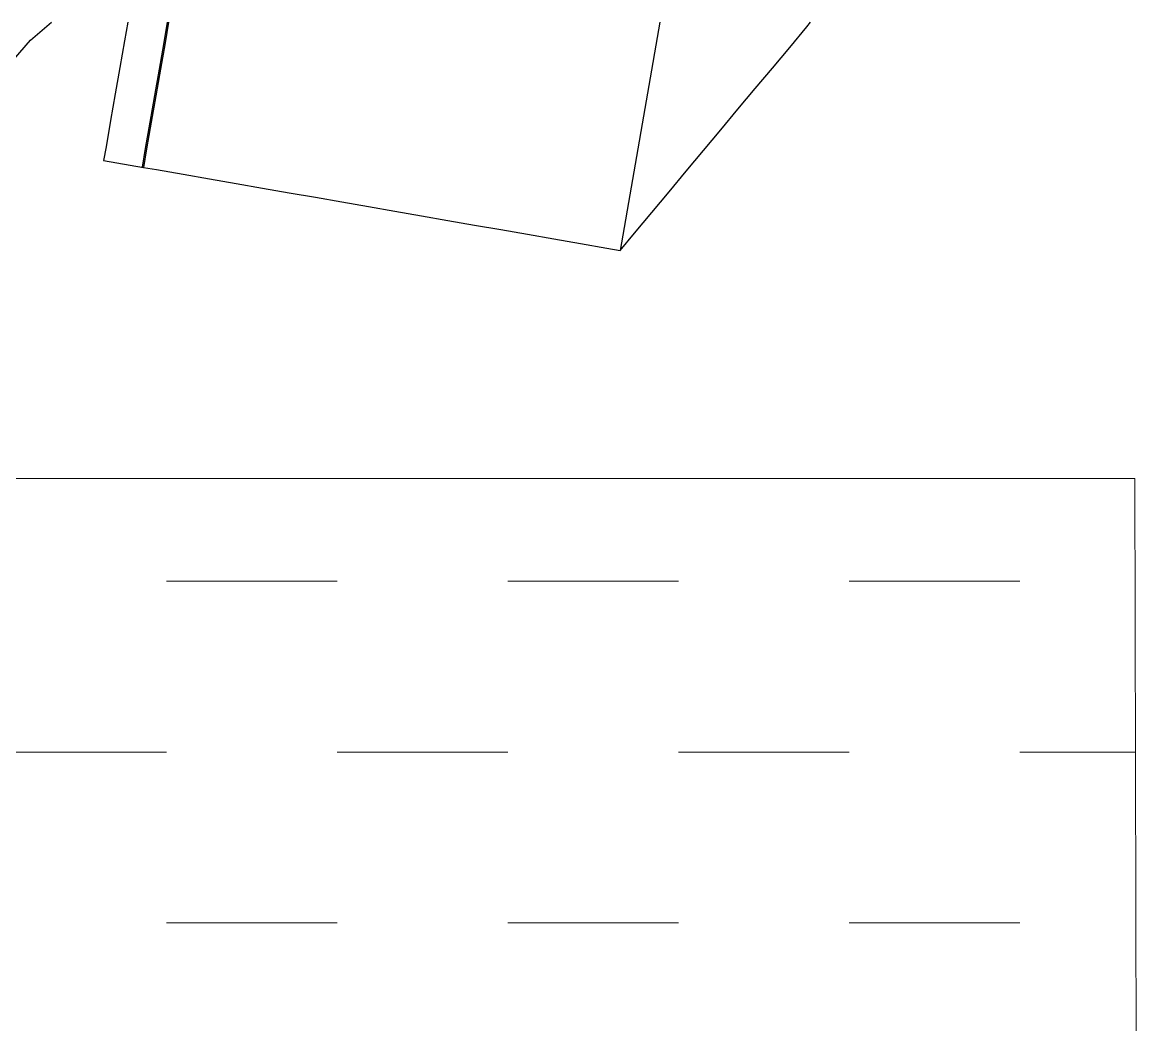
# Model space of a CAD drawing. Header units: metres. Extents: x -355 to -223, y 3 to 561.
# Drawn here: x -248.545 to -244.399, y 547.023 to 550.75 of the extents above; entities that cross this region are included whole.
import ezdxf

# ---------------------------------------------------------------- set-up
doc = ezdxf.new("R2010")
doc.units = ezdxf.units.M
doc.layers.add('A-DETL', color=7, linetype='Continuous', lineweight=13)
doc.layers.add('A-DETL-GENF', color=7, linetype='Continuous', lineweight=9)

# ---------------------------------------------------------------- blocks, each defined once
blk = doc.blocks.new('T2DPAA-T2D-C3S-RW-M2D-100010_dwg-40802999-DRG-2873035 - CONSTRUCTION SEQUENCE STAGE A9')
at = {"color": 254, "lineweight": 25, "true_color": 0xd0d0d0}
blk.add_line((64.098, -619.8543), (63.2402, -619.9293), dxfattribs=at)
at = {"color": 254, "lineweight": 25, "true_color": 0xd0d0d0, "flags": 128}
for points in [[(58.6162, -617.5483), (58.6251, -617.5475), (61.1557, -617.3261), (61.4685, -617.2987), (61.8977, -617.2612), (62.1164, -617.2514), (62.2971, -617.2573), (62.6922, -617.3153), (62.9592, -617.3912), (63.0737, -617.4337), (63.4323, -617.6096), (63.5168, -617.6673)], [(63.5897, -617.9413), (63.5198, -617.9474), (63.4202, -617.9562), (63.3205, -617.9649), (63.2209, -617.9736), (63.1213, -617.9823), (63.0703, -617.9868), (63.079, -618.0864), (63.0833, -618.1362), (63.0877, -618.186), (63.0964, -618.2856), (63.1051, -618.3852), (63.1138, -618.4849), (63.1226, -618.5845), (63.1313, -618.6841), (63.14, -618.7837), (63.1487, -618.8833), (63.1574, -618.983), (63.1661, -619.0826), (63.1748, -619.1822), (63.1836, -619.2818), (63.1923, -619.3814), (63.201, -619.4811), (63.2097, -619.5807), (63.2184, -619.6803), (63.2271, -619.7799), (63.2359, -619.8795), (63.2402, -619.9293)], [(63.6275, -618.0836), (63.5511, -618.0903), (63.4515, -618.099), (63.3519, -618.1077), (63.2523, -618.1164), (63.1526, -618.1251), (63.0829, -618.1312)], [(63.6288, -618.0885), (63.5516, -618.0952), (63.4519, -618.104), (63.3523, -618.1127), (63.2527, -618.1214), (63.1531, -618.1301), (63.0833, -618.1362)], [(63.0833, -618.1362), (63.0877, -618.186), (63.0964, -618.2856), (63.1051, -618.3852), (63.1138, -618.4849), (63.1226, -618.5845), (63.1313, -618.6841), (63.14, -618.7837), (63.1487, -618.8833), (63.1574, -618.983), (63.1661, -619.0826), (63.1748, -619.1822), (63.1836, -619.2818), (63.1923, -619.3814), (63.201, -619.4811), (63.2097, -619.5807), (63.2184, -619.6803), (63.2271, -619.7799), (63.2359, -619.8795), (63.2402, -619.9293), (63.3163, -619.9648), (63.4069, -620.0071), (63.4976, -620.0494), (63.5882, -620.0916), (63.6788, -620.1339), (63.7694, -620.1761), (63.8601, -620.2184), (63.9507, -620.2607), (64.0413, -620.3029), (64.132, -620.3452), (64.2226, -620.3874), (64.2422, -620.3966)]]:
    blk.add_lwpolyline(points, dxfattribs=at)
blk = doc.blocks.new('T2DPAA-T2D-PWC-RW-M2D-100010_RoadDesign_rvt-1-DRG-2873035 - CONSTRUCTION SEQUENCE STAGE A9')
at = {"color": 254, "lineweight": 25, "true_color": 0xd0d0d0, "rotation": 75.11694444444437}
blk.add_blockref('T2DPAA-T2D-C3S-RW-M2D-100010_dwg-40802999-DRG-2873035 - CONSTRUCTION SEQUENCE STAGE A9', (-1722.337, 648.0105), dxfattribs=at)

msp = doc.modelspace()

# ---------------------------------------------------------------- hatches: boundary and pattern name
at = {"layer": 'A-DETL-GENF'}
h = msp.add_hatch(dxfattribs=at)
h.set_pattern_fill('FP_7', color=256, style=0, pattern_type=2)
h.set_pattern_definition([(0, (-512.804, -694.024), (0.635, 0.635), [0.635, -0.635])])
h.paths.add_polyline_path([(-258.6145, 546.0535), (-250.2397, 546.0536), (-250.2285, 546.1178), (-249.8604, 546.0536), (-244.3991, 546.0535), (-244.4061, 549.0535), (-275.1807, 549.0535), (-275.1807, 546.0536), (-269.5818, 546.0536), (-269.5676, 546.1351), (-269.0999, 546.0536), (-258.6145, 546.0536)])

# ---------------------------------------------------------------- linework, layer by layer
at = {"layer": 'A-DETL', "lineweight": 15}
for p, q in [((-244.4061, 549.0535), (-275.1807, 549.0535)), ((-244.3991, 546.0535), (-244.4061, 549.0535))]:
    msp.add_line(p, q, dxfattribs=at)

# ---------------------------------------------------------------- block references
at = {"lineweight": 5}
msp.add_blockref('T2DPAA-T2D-PWC-RW-M2D-100010_RoadDesign_rvt-1-DRG-2873035 - CONSTRUCTION SEQUENCE STAGE A9', (860.641, 0), dxfattribs=at)

doc.saveas('drawing.dxf')
